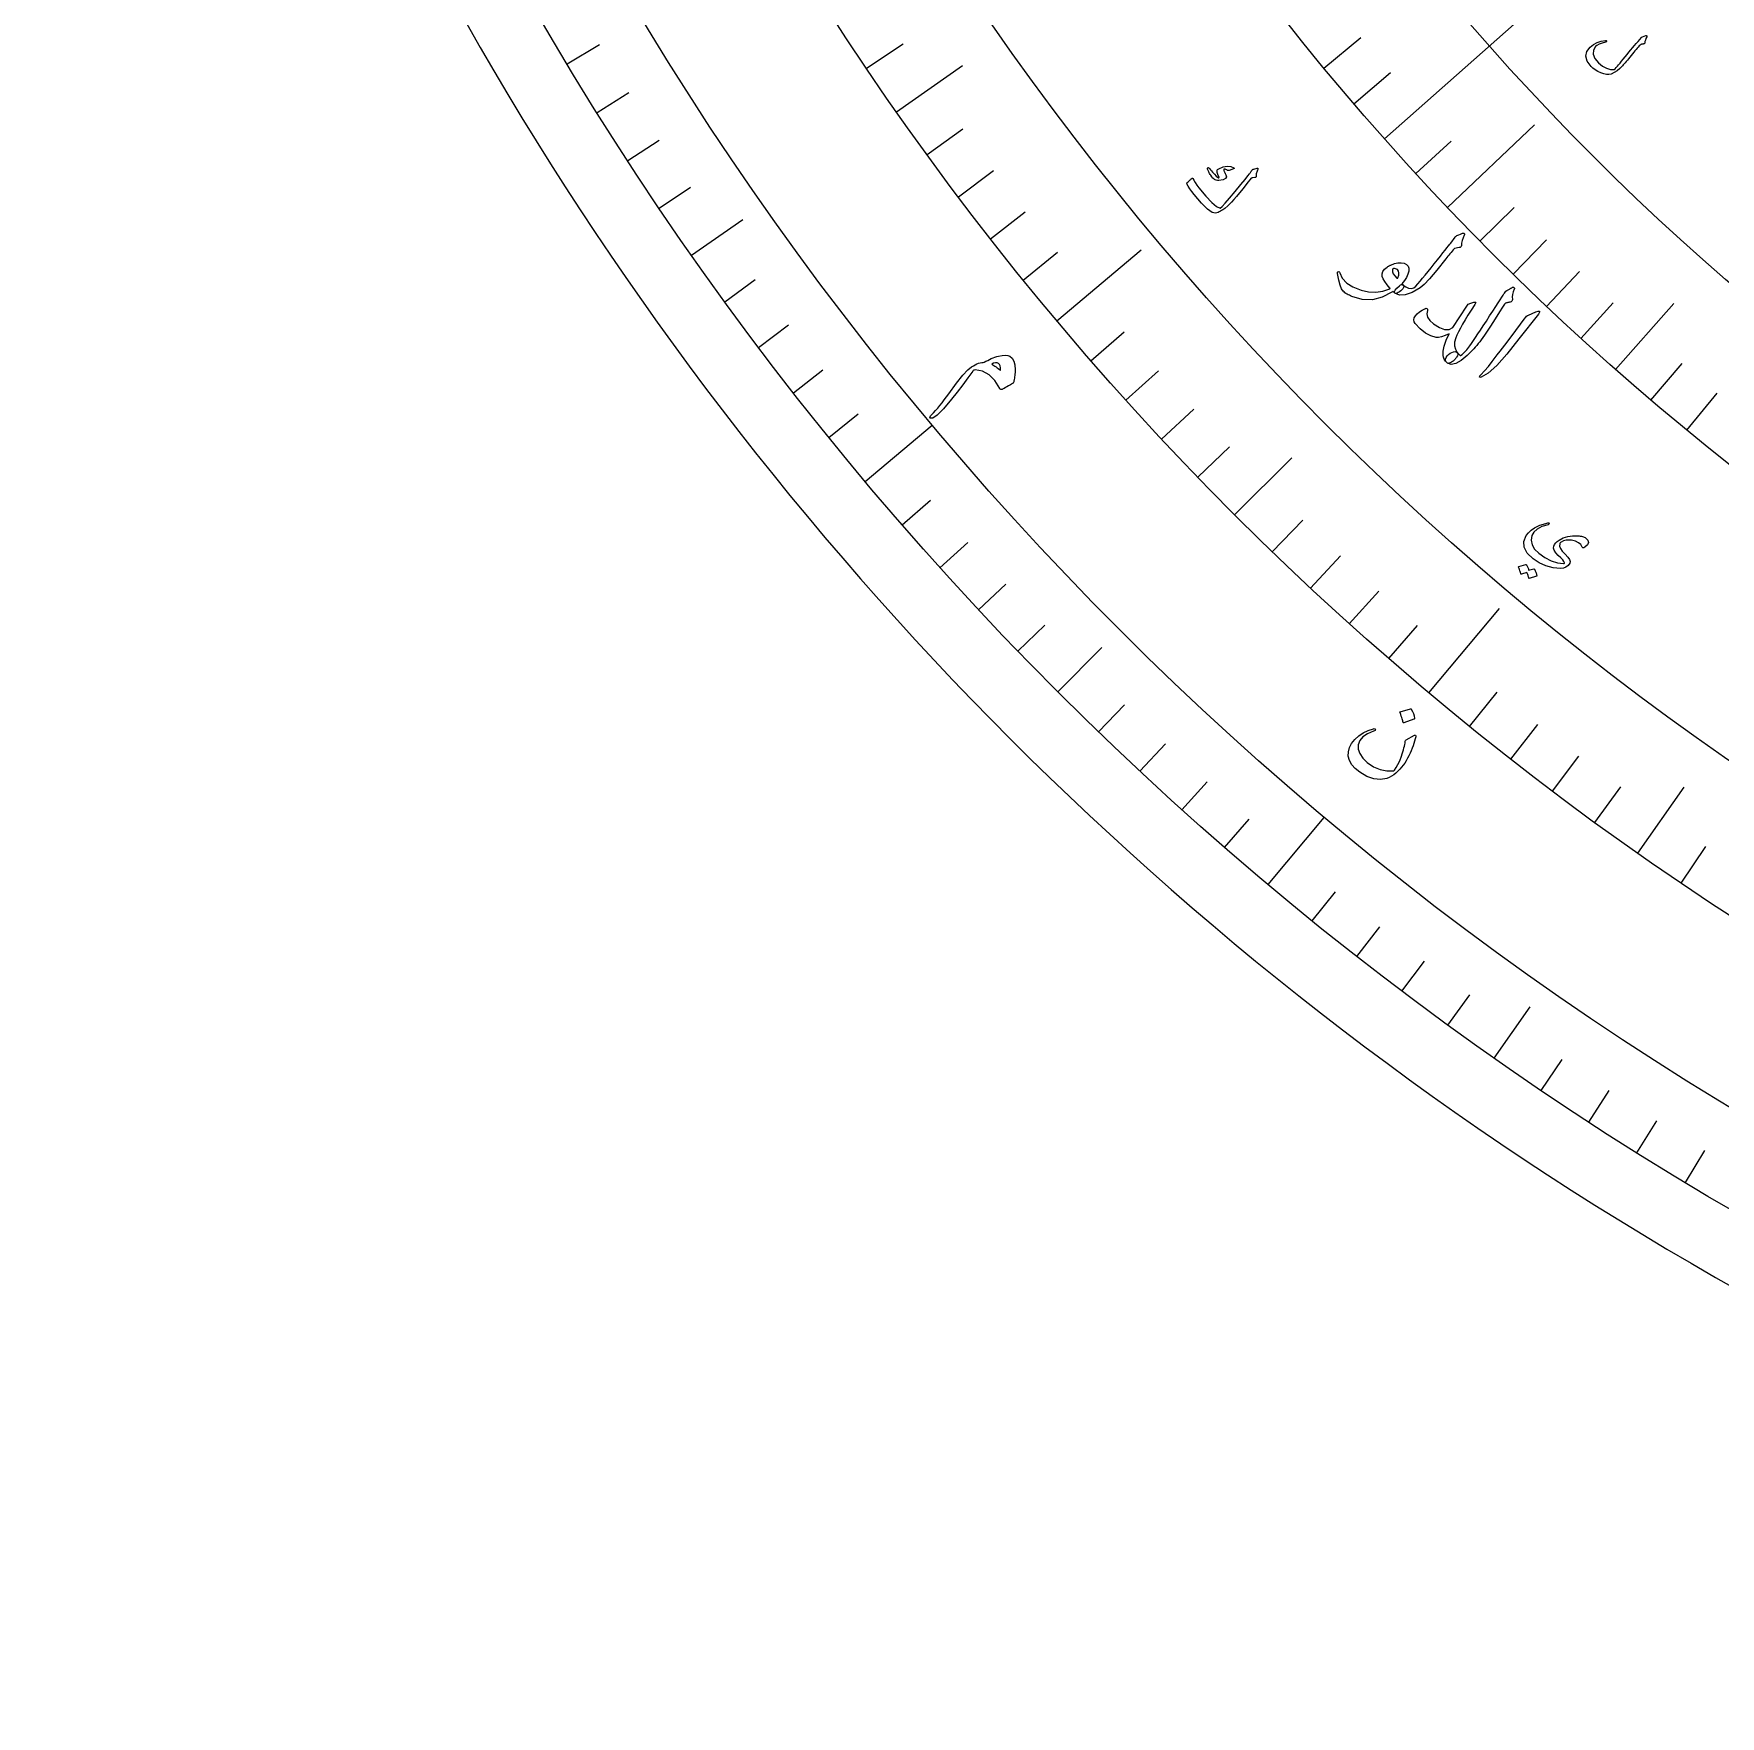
# Model space of a CAD drawing. Header units: millimetres. Extents: x -62 to 62, y -62 to 70.
# Drawn here: x -62 to -30.65, y -62 to -30.73 of the extents above; entities that cross this region are included whole.
import ezdxf

# ---------------------------------------------------------------- set-up
doc = ezdxf.new("R2010")
doc.units = ezdxf.units.MM
for name, color, linetype in [('CUT_OUTER', 1, 'Continuous'), ('ENGRAVE', 7, 'Continuous'), ('ENGRAVE_FINE', 8, 'Continuous'), ('TEXT', 5, 'Continuous')]:
    doc.layers.add(name, color=color, linetype=linetype)

msp = doc.modelspace()

# ---------------------------------------------------------------- linework, layer by layer
at = {"layer": 'CUT_OUTER'}
msp.add_arc((0.0001, -0.0001), 61.9999, 178.792518, 0.351695, dxfattribs=at)
at = {"layer": 'ENGRAVE'}
for points in [[(-36.8906, -32.6892), (-31.3222, -27.755)], [(-45.9626, -32.1834), (-44.7336, -31.3228)], [(-35.7188, -33.9657), (-34.1013, -32.4277)], [(-49.7717, -34.8505), (-48.8194, -34.1837)], [(-42.9828, -36.0668), (-41.4154, -34.7517)], [(-32.5944, -36.9745), (-31.512, -35.7466)], [(-46.5449, -39.0558), (-45.2981, -38.0096)], [(-39.6758, -39.6758), (-38.6148, -38.6148)], [(-36.0668, -42.9828), (-34.7517, -41.4154)], [(-42.9638, -42.9638), (-42.1418, -42.1418)], [(-32.1834, -45.9626), (-31.3228, -44.7336)], [(-39.0558, -46.5449), (-38.0096, -45.2981)], [(-34.8505, -49.7717), (-34.1837, -48.8194)]]:
    msp.add_lwpolyline(points, dxfattribs=at)
for radius in [60.76, 60.76, 59.1325, 56.11, 56.11, 53.723, 49.29, 49.29, 46.686, 41.85, 41.85]:
    msp.add_circle((0, 0), radius, dxfattribs=at)
at = {"layer": 'ENGRAVE_FINE'}
for points in [[(-52.0815, -31.2937), (-51.4836, -30.9345)], [(-46.5173, -31.3763), (-45.8388, -30.9187)], [(-38.0159, -31.3735), (-37.3273, -30.8052)], [(-37.4592, -32.0361), (-36.7807, -31.4559)], [(-51.5274, -32.1979), (-50.9359, -31.8283)], [(-45.3939, -32.9806), (-44.7318, -32.4996)], [(-50.9576, -33.0923), (-50.3727, -32.7124)], [(-36.3105, -33.3325), (-35.6528, -32.7287)], [(-44.8114, -33.7678), (-44.1578, -33.2753)], [(-50.3723, -33.9766), (-49.7941, -33.5865)], [(-44.2153, -34.5448), (-43.5704, -34.0409)], [(-35.1158, -34.5888), (-34.4798, -33.9623)], [(-43.6057, -35.3112), (-42.9696, -34.7961)], [(-34.5017, -35.2014), (-33.8768, -34.5638)], [(-49.1559, -35.7138), (-48.5916, -35.3039)], [(-33.8766, -35.8033), (-33.263, -35.1548)], [(-33.2408, -36.3944), (-32.6387, -35.7352)], [(-48.5251, -36.5663), (-47.968, -36.1465)], [(-42.3468, -36.8115), (-41.7291, -36.2746)], [(-47.8795, -37.4076), (-47.3299, -36.9782)], [(-31.9376, -37.5433), (-31.3591, -36.8632)], [(-41.6979, -37.5449), (-41.0897, -36.9973)], [(-31.2706, -38.1006), (-30.7041, -37.4105)], [(-47.2194, -38.2375), (-46.6773, -37.7986)], [(-41.0363, -38.2669), (-40.4377, -37.7088)], [(-40.3622, -38.9773), (-39.7734, -38.4088)], [(-45.8562, -39.8621), (-45.3297, -39.4045)], [(-38.9773, -40.3622), (-38.4088, -39.7734)], [(-45.1535, -40.6564), (-44.6351, -40.1897)], [(-38.2669, -41.0363), (-37.7088, -40.4377)], [(-44.4371, -41.4382), (-43.9269, -40.9625)], [(-37.5449, -41.6979), (-36.9973, -41.0897)], [(-43.7071, -42.2074), (-43.2053, -41.7229)], [(-36.8115, -42.3468), (-36.2746, -41.7291)], [(-42.2074, -43.7071), (-41.7229, -43.2053)], [(-35.3112, -43.6057), (-34.7961, -42.9696)], [(-34.5448, -44.2153), (-34.0409, -43.5704)], [(-41.4382, -44.4371), (-40.9625, -43.9269)], [(-33.7678, -44.8114), (-33.2753, -44.1578)], [(-40.6564, -45.1535), (-40.1897, -44.6351)], [(-32.9806, -45.3939), (-32.4996, -44.7318)], [(-39.8621, -45.8562), (-39.4045, -45.3297)], [(-31.3763, -46.5173), (-30.9187, -45.8388)], [(-38.2375, -47.2194), (-37.7986, -46.6773)], [(-37.4076, -47.8795), (-36.9782, -47.3299)], [(-36.5663, -48.5251), (-36.1465, -47.968)], [(-35.7138, -49.1559), (-35.3039, -48.5916)], [(-33.9766, -50.3723), (-33.5865, -49.7941)], [(-33.0923, -50.9576), (-32.7124, -50.3727)], [(-32.1979, -51.5274), (-31.8283, -50.9359)], [(-31.2937, -52.0815), (-30.9345, -51.4836)]]:
    msp.add_lwpolyline(points, dxfattribs=at)
at = {"layer": 'TEXT'}
for points in [[(-32.0338, -30.7683), (-32.0291, -30.767), (-32.0247, -30.7671), (-32.0208, -30.7686), (-32.0172, -30.7714), (-32.0147, -30.7752), (-32.0138, -30.7795), (-32.0145, -30.7845), (-32.0168, -30.79), (-32.031, -30.8215), (-32.0415, -30.8506), (-32.0483, -30.8773), (-32.0512, -30.9016), (-32.053, -30.9096), (-32.0577, -30.916), (-32.0655, -30.9208), (-32.0764, -30.9239), (-32.0822, -30.9249), (-32.0877, -30.9258), (-32.093, -30.9267), (-32.0981, -30.9276), (-32.1029, -30.9285), (-32.1072, -30.9292), (-32.1113, -30.9299), (-32.1149, -30.9304), (-32.1213, -30.9315), (-32.1278, -30.9341), (-32.1343, -30.9382), (-32.1408, -30.9438), (-32.1571, -30.9618), (-32.1746, -30.9816), (-32.1933, -31.0034), (-32.2133, -31.027), (-32.2345, -31.0525), (-32.257, -31.0797), (-32.2809, -31.1088), (-32.306, -31.1396), (-32.3308, -31.1707), (-32.3542, -31.1998), (-32.3764, -31.2268), (-32.3973, -31.2517), (-32.4169, -31.2747), (-32.4352, -31.2958), (-32.4523, -31.3151), (-32.468, -31.3326), (-32.5168, -31.3822), (-32.5682, -31.4239), (-32.6222, -31.4575), (-32.6787, -31.4832), (-32.7176, -31.4924), (-32.7622, -31.4918), (-32.8127, -31.4813), (-32.8689, -31.4609), (-32.925, -31.4341), (-32.9739, -31.4052), (-33.0157, -31.3744), (-33.0503, -31.3416), (-33.1204, -31.2438), (-33.1464, -31.1511), (-33.1283, -31.0637), (-33.0664, -30.9816), (-33.0071, -30.9345), (-32.9397, -30.8983), (-32.8641, -30.8731), (-32.7804, -30.8588), (-32.7749, -30.8586), (-32.7705, -30.8596), (-32.7671, -30.8618), (-32.7647, -30.8652), (-32.763, -30.8695), (-32.7623, -30.8734), (-32.7627, -30.8769), (-32.7642, -30.88), (-32.7671, -30.884), (-32.7706, -30.887), (-32.7747, -30.8892), (-32.7794, -30.8905), (-32.8469, -30.9101), (-32.9008, -30.9305), (-32.9412, -30.9517), (-32.9681, -30.9739), (-33.0065, -31.0422), (-33.0099, -31.1149), (-32.9779, -31.1919), (-32.9107, -31.2732), (-32.8379, -31.3348), (-32.7651, -31.3766), (-32.6924, -31.3987), (-32.6198, -31.4011), (-32.6029, -31.3833), (-32.5837, -31.3622), (-32.562, -31.3376), (-32.5379, -31.3096), (-32.5113, -31.278), (-32.4823, -31.2428), (-32.4509, -31.204), (-32.4171, -31.1615), (-32.3817, -31.1181), (-32.3468, -31.0756), (-32.3122, -31.0339), (-32.2779, -30.9931), (-32.244, -30.9532), (-32.2104, -30.9144), (-32.177, -30.8765), (-32.1439, -30.8396), (-32.1134, -30.8026), (-32.1093, -30.7991), (-32.1051, -30.7961), (-32.1008, -30.7938), (-32.0964, -30.792)], [(-39.6883, -33.2279), (-39.6867, -33.2303), (-39.686, -33.233), (-39.6862, -33.2358), (-39.6871, -33.2388), (-39.6886, -33.2408), (-39.6905, -33.2426), (-39.6927, -33.2443), (-39.6954, -33.2458), (-39.7785, -33.2736), (-39.7874, -33.2759), (-39.7949, -33.2768), (-39.801, -33.2764), (-39.8058, -33.2746), (-39.8223, -33.2634), (-39.8383, -33.2555), (-39.8538, -33.2509), (-39.8688, -33.2496), (-39.8744, -33.2516), (-39.8772, -33.2576), (-39.8771, -33.2677), (-39.874, -33.2818), (-39.8708, -33.2903), (-39.8673, -33.2988), (-39.8635, -33.3075), (-39.8593, -33.3163), (-39.8547, -33.3252), (-39.8497, -33.3344), (-39.8442, -33.3438), (-39.8382, -33.3534), (-39.8258, -33.3936), (-39.8434, -33.4246), (-39.8911, -33.4464), (-39.9689, -33.4588), (-39.995, -33.459), (-40.0175, -33.4565), (-40.0364, -33.4515), (-40.0516, -33.444), (-40.0653, -33.4332), (-40.0815, -33.416), (-40.1002, -33.3924), (-40.1215, -33.3624), (-40.1321, -33.3469), (-40.1416, -33.3317), (-40.15, -33.3169), (-40.1574, -33.3024), (-40.1639, -33.2885), (-40.1698, -33.2754), (-40.1751, -33.2629), (-40.1798, -33.2513), (-40.1813, -33.2429), (-40.181, -33.2359), (-40.1789, -33.23), (-40.1751, -33.2255), (-40.1698, -33.2224), (-40.1646, -33.2218), (-40.1596, -33.2239), (-40.1546, -33.2285), (-40.1399, -33.244), (-40.1235, -33.2619), (-40.1053, -33.2821), (-40.0855, -33.3046), (-40.0485, -33.3466), (-40.0179, -33.378), (-39.9939, -33.3988), (-39.9764, -33.4091), (-39.9734, -33.4099), (-39.9707, -33.4093), (-39.9682, -33.4076), (-39.9661, -33.4046), (-39.9653, -33.4021), (-39.9653, -33.3989), (-39.9663, -33.3949), (-39.9681, -33.3902), (-39.9883, -33.3492), (-39.996, -33.3315), (-40.0009, -33.3149), (-40.0028, -33.2993), (-40.0018, -33.2848), (-39.9985, -33.2705), (-39.9925, -33.2587), (-39.9839, -33.2494), (-39.9727, -33.2427), (-39.888, -33.2085), (-39.8124, -33.1946), (-39.7458, -33.2011), (-39.6883, -33.2279)], [(-39.2467, -33.2549), (-39.2538, -33.272), (-39.26, -33.2889), (-39.2653, -33.3056), (-39.2696, -33.3219), (-39.273, -33.3381), (-39.2754, -33.3541), (-39.2767, -33.37), (-39.277, -33.3858), (-39.2785, -33.3931), (-39.2828, -33.3987), (-39.2897, -33.4026), (-39.2993, -33.4048), (-39.3522, -33.4139), (-39.3577, -33.4151), (-39.3622, -33.4164), (-39.3656, -33.4177), (-39.3679, -33.4192), (-39.4469, -33.5191), (-39.5187, -33.6088), (-39.5835, -33.6883), (-39.6411, -33.7576), (-39.6916, -33.8165), (-39.7351, -33.8649), (-39.7714, -33.9027), (-39.8008, -33.9299), (-39.8582, -33.9789), (-39.8773, -33.9934), (-39.8972, -34.0071), (-39.9179, -34.0199), (-39.9394, -34.0319), (-39.9619, -34.0431), (-39.9853, -34.0532), (-40.0096, -34.0624), (-40.0349, -34.0706), (-40.0929, -34.0588), (-40.1782, -33.9964), (-40.2906, -33.8833), (-40.4296, -33.7193), (-40.4708, -33.6662), (-40.5075, -33.616), (-40.5398, -33.5686), (-40.5677, -33.524), (-40.5691, -33.5191), (-40.569, -33.5146), (-40.5672, -33.5105), (-40.5639, -33.5069), (-40.5466, -33.4908), (-40.5307, -33.4762), (-40.5164, -33.4633), (-40.5034, -33.4519), (-40.4918, -33.442), (-40.4813, -33.4334), (-40.4719, -33.4261), (-40.4637, -33.4201), (-40.4589, -33.417), (-40.4552, -33.4166), (-40.4525, -33.4188), (-40.4509, -33.4236), (-40.4363, -33.4583), (-40.4128, -33.4992), (-40.3804, -33.5463), (-40.339, -33.5995), (-40.2098, -33.7538), (-40.1012, -33.8681), (-40.0133, -33.9425), (-39.9466, -33.9772), (-39.9109, -33.9468), (-39.8522, -33.8843), (-39.7704, -33.7899), (-39.6653, -33.6637), (-39.5609, -33.5364), (-39.4821, -33.4398), (-39.4291, -33.3739), (-39.4019, -33.3386), (-39.3947, -33.3286), (-39.3879, -33.3193), (-39.3816, -33.3106), (-39.3758, -33.3026), (-39.3705, -33.2953), (-39.3659, -33.2887), (-39.3618, -33.2829), (-39.3584, -33.2779), (-39.3503, -33.2676), (-39.3412, -33.2594), (-39.3311, -33.2534), (-39.32, -33.2494), (-39.2567, -33.2336), (-39.2522, -33.2328), (-39.2485, -33.2331), (-39.2458, -33.2344), (-39.244, -33.2367), (-39.2432, -33.2407), (-39.2434, -33.2451), (-39.2446, -33.2498), (-39.2467, -33.2549)], [(-35.5459, -34.4863), (-35.5071, -34.4705), (-35.4765, -34.4578), (-35.4541, -34.4482), (-35.4399, -34.4417), (-35.4304, -34.4381), (-35.4219, -34.4371), (-35.4146, -34.4389), (-35.4084, -34.4434), (-35.4035, -34.4506), (-35.4017, -34.4588), (-35.4031, -34.468), (-35.4076, -34.4783), (-35.4307, -34.5277), (-35.4475, -34.5764), (-35.4579, -34.6242), (-35.4621, -34.6712), (-35.4643, -34.6854), (-35.4718, -34.6962), (-35.4847, -34.7037), (-35.5029, -34.7078), (-35.5915, -34.7226), (-35.6127, -34.7482), (-35.6335, -34.7733), (-35.6538, -34.7981), (-35.6737, -34.8224), (-35.6932, -34.8463), (-35.7122, -34.8699), (-35.7309, -34.8929), (-35.749, -34.9156), (-35.9174, -35.1256), (-36.0527, -35.2859), (-36.1552, -35.3964), (-36.2249, -35.457), (-36.3761, -35.5418), (-36.5057, -35.586), (-36.6137, -35.5895), (-36.7, -35.5525), (-36.7017, -35.5508), (-36.7034, -35.549), (-36.705, -35.5473), (-36.7067, -35.5456), (-36.707, -35.526), (-36.6913, -35.4981), (-36.6597, -35.4619), (-36.6122, -35.4174), (-36.5933, -35.4022), (-36.576, -35.3949), (-36.5603, -35.3953), (-36.5462, -35.4034), (-36.4953, -35.4386), (-36.4444, -35.4596), (-36.3936, -35.4663), (-36.3429, -35.4589), (-36.3086, -35.4227), (-36.2706, -35.3805), (-36.2288, -35.3324), (-36.1832, -35.2783), (-36.134, -35.2186), (-36.0812, -35.1537), (-36.0249, -35.0834), (-35.9649, -35.0078), (-35.9055, -34.9341), (-35.8522, -34.8678), (-35.8051, -34.8086), (-35.7642, -34.7568), (-35.7293, -34.7125), (-35.7002, -34.6759), (-35.6769, -34.6469), (-35.6594, -34.6256), (-35.5783, -34.5144), (-35.5692, -34.5046), (-35.5607, -34.4966), (-35.553, -34.4905), (-35.5459, -34.4863)], [(-36.7522, -35.5362), (-36.9323, -35.6317), (-37.1164, -35.6771), (-37.3043, -35.6722), (-37.496, -35.6165), (-37.52, -35.6061), (-37.5431, -35.595), (-37.5652, -35.5835), (-37.5863, -35.5715), (-37.6062, -35.559), (-37.6248, -35.546), (-37.6419, -35.5325), (-37.6577, -35.5185), (-37.6882, -35.4754), (-37.7163, -35.4067), (-37.7417, -35.3123), (-37.7644, -35.1924), (-37.7651, -35.1779), (-37.7629, -35.167), (-37.7578, -35.1595), (-37.7498, -35.1556), (-37.7411, -35.1554), (-37.7338, -35.1589), (-37.7278, -35.1662), (-37.7232, -35.1772), (-37.675, -35.2787), (-37.5926, -35.3663), (-37.4762, -35.4396), (-37.326, -35.4984), (-37.1862, -35.5297), (-37.0505, -35.5361), (-36.9192, -35.5176), (-36.792, -35.4744), (-36.7892, -35.4711), (-36.7877, -35.4678), (-36.7874, -35.4644), (-36.7884, -35.461), (-36.8423, -35.3981), (-36.8842, -35.3407), (-36.914, -35.2889), (-36.9318, -35.2427), (-36.9349, -35.1968), (-36.9207, -35.1526), (-36.8892, -35.1102), (-36.8404, -35.0696), (-36.8334, -35.0648), (-36.826, -35.0601), (-36.8184, -35.0555), (-36.8105, -35.051), (-36.8021, -35.0465), (-36.7932, -35.0419), (-36.7837, -35.0373), (-36.7738, -35.0325), (-36.7052, -35.0059), (-36.641, -34.9915), (-36.5811, -34.9894), (-36.5255, -34.9995), (-36.48, -35.0208), (-36.4505, -35.0519), (-36.4369, -35.093), (-36.4393, -35.1442), (-36.4551, -35.2023), (-36.4821, -35.2609), (-36.5202, -35.3199), (-36.5695, -35.3794), (-36.5661, -35.3827), (-36.5628, -35.3858), (-36.5595, -35.3888), (-36.5561, -35.3915), (-36.5528, -35.3941), (-36.5495, -35.3971), (-36.5461, -35.4002), (-36.5428, -35.4035), (-36.534, -35.4175), (-36.5327, -35.4336), (-36.5387, -35.452), (-36.5521, -35.4725), (-36.5695, -35.4925), (-36.5889, -35.5107), (-36.6104, -35.5272), (-36.634, -35.5419), (-36.6565, -35.5531), (-36.6747, -35.5589), (-36.6887, -35.5593), (-36.6984, -35.5542), (-36.7301, -35.5214), (-36.7334, -35.5242), (-36.7382, -35.5276), (-36.7445, -35.5316), (-36.7522, -35.5362)], [(-36.6402, -35.2683), (-36.6262, -35.2201), (-36.623, -35.1789), (-36.6307, -35.1449), (-36.6492, -35.1181), (-36.6662, -35.1077), (-36.6838, -35.1009), (-36.7022, -35.0976), (-36.7213, -35.0979), (-36.7295, -35.1), (-36.7358, -35.1051), (-36.7399, -35.1133), (-36.7421, -35.1244), (-36.7406, -35.1571), (-36.7266, -35.193), (-36.6999, -35.2322), (-36.6606, -35.2747), (-36.6556, -35.2781), (-36.6505, -35.2782), (-36.6454, -35.275), (-36.6402, -35.2683)], [(-35.7218, -36.8541), (-35.7548, -36.8181), (-35.7793, -36.7825), (-35.7952, -36.7473), (-35.8027, -36.7124), (-35.8003, -36.6314), (-35.7802, -36.5372), (-35.7425, -36.4298), (-35.687, -36.3094), (-35.765, -36.3445), (-35.8311, -36.3679), (-35.8854, -36.3796), (-35.9277, -36.3796), (-36.0292, -36.3489), (-36.1285, -36.2953), (-36.2256, -36.2188), (-36.3203, -36.1195), (-36.3411, -36.0854), (-36.3475, -36.0498), (-36.3395, -36.0127), (-36.3171, -35.974), (-36.2833, -35.9361), (-36.241, -35.9012), (-36.1903, -35.8693), (-36.1312, -35.8404), (-36.1222, -35.8374), (-36.1139, -35.8367), (-36.1062, -35.8383), (-36.0992, -35.8423), (-36.0924, -35.8495), (-36.0891, -35.8575), (-36.0891, -35.8663), (-36.0924, -35.876), (-36.1045, -35.9397), (-36.0898, -36.0026), (-36.0485, -36.0648), (-35.9805, -36.1262), (-35.87, -36.195), (-35.7726, -36.2293), (-35.6883, -36.229), (-35.6173, -36.1943), (-35.3592, -35.7938), (-35.3464, -35.7763), (-35.3332, -35.7625), (-35.3196, -35.7525), (-35.3056, -35.7463), (-35.2269, -35.7236), (-35.2163, -35.721), (-35.2077, -35.7201), (-35.2012, -35.7208), (-35.1968, -35.7233), (-35.1946, -35.7305), (-35.1963, -35.7404), (-35.202, -35.7532), (-35.2117, -35.7687), (-35.2785, -35.8701), (-35.3387, -35.9647), (-35.3923, -36.0527), (-35.4394, -36.1339), (-35.4802, -36.2081), (-35.515, -36.2752), (-35.5436, -36.3351), (-35.5662, -36.3878), (-35.5871, -36.4637), (-35.5893, -36.534), (-35.573, -36.5986), (-35.5381, -36.6576), (-35.5291, -36.675), (-35.5281, -36.6955), (-35.535, -36.719), (-35.5498, -36.7456), (-35.5591, -36.7583), (-35.569, -36.7706), (-35.5793, -36.7826), (-35.5902, -36.7943), (-35.6019, -36.8055), (-35.6145, -36.8159), (-35.6281, -36.8257), (-35.6427, -36.8347), (-35.6708, -36.8494), (-35.6934, -36.8576), (-35.7104, -36.8591), (-35.7218, -36.8541)], [(-34.5198, -35.4502), (-34.5088, -35.445), (-34.499, -35.4431), (-34.4905, -35.4445), (-34.4832, -35.4493), (-34.4786, -35.4556), (-34.4765, -35.4633), (-34.4769, -35.4722), (-34.4798, -35.4825), (-34.4987, -35.5315), (-34.5107, -35.5794), (-34.5158, -35.6261), (-34.5139, -35.6715), (-34.5158, -35.689), (-34.5233, -35.703), (-34.5365, -35.7137), (-34.5553, -35.721), (-34.5661, -35.7237), (-34.5771, -35.7263), (-34.5882, -35.7288), (-34.5994, -35.7313), (-34.6106, -35.7337), (-34.6216, -35.7362), (-34.6326, -35.7388), (-34.6435, -35.7415), (-34.6586, -35.759), (-34.6955, -35.8129), (-34.7543, -35.9032), (-34.8347, -36.0301), (-34.8787, -36.1), (-34.9203, -36.1654), (-34.9595, -36.2263), (-34.9964, -36.2826), (-35.0309, -36.3341), (-35.063, -36.3807), (-35.0928, -36.4224), (-35.1203, -36.459), (-35.1469, -36.4928), (-35.1742, -36.5261), (-35.2021, -36.5587), (-35.2306, -36.5907), (-35.2599, -36.6222), (-35.29, -36.6533), (-35.321, -36.6839), (-35.3528, -36.7142), (-35.4669, -36.8086), (-35.5658, -36.8634), (-35.6497, -36.8785), (-35.7185, -36.854), (-35.7427, -36.8318), (-35.7551, -36.8069), (-35.7556, -36.7794), (-35.7444, -36.7493), (-35.725, -36.7198), (-35.701, -36.6943), (-35.6725, -36.6728), (-35.6396, -36.6553), (-35.6057, -36.6424), (-35.5778, -36.6382), (-35.5558, -36.6427), (-35.5398, -36.6559), (-35.5291, -36.6679), (-35.5195, -36.6785), (-35.511, -36.6879), (-35.5035, -36.6961), (-35.4969, -36.7028), (-35.4906, -36.7081), (-35.4848, -36.712), (-35.4795, -36.7143), (-35.4471, -36.6964), (-35.4072, -36.6601), (-35.3595, -36.6056), (-35.3042, -36.5329), (-35.2726, -36.4884), (-35.237, -36.4369), (-35.1975, -36.3782), (-35.1539, -36.3124), (-35.106, -36.2396), (-35.0537, -36.1597), (-34.997, -36.0727), (-34.9357, -35.9787), (-34.8758, -35.8867), (-34.8234, -35.8057), (-34.7783, -35.7358), (-34.7406, -35.677), (-34.7103, -35.6293), (-34.6872, -35.5929), (-34.6713, -35.5676), (-34.6627, -35.5535), (-34.6503, -35.5364), (-34.6345, -35.5204), (-34.6154, -35.5056), (-34.5929, -35.492), (-34.5809, -35.486), (-34.5697, -35.4802), (-34.5593, -35.4746), (-34.5497, -35.4693), (-34.541, -35.4642), (-34.5331, -35.4593), (-34.526, -35.4547), (-34.5198, -35.4502)], [(-34.0787, -35.904), (-34.0323, -35.8874), (-34.0086, -35.8884), (-34.0078, -35.9072), (-34.0298, -35.9438), (-34.3914, -36.4044), (-34.6136, -36.6868), (-34.8045, -36.8998), (-34.9644, -37.043), (-35.0935, -37.1162), (-35.1073, -37.1192), (-35.1167, -37.1188), (-35.1218, -37.1153), (-35.1225, -37.1084), (-35.1208, -37.1005), (-35.1167, -37.0918), (-35.1104, -37.0825), (-35.1017, -37.0724), (-35.0308, -36.9976), (-34.9591, -36.9149), (-34.8866, -36.8244), (-34.8131, -36.7262), (-34.7935, -36.7009), (-34.7411, -36.6321), (-34.656, -36.5198), (-34.5379, -36.3639), (-34.2785, -36.0162), (-34.2636, -35.9988), (-34.2482, -35.9843), (-34.2323, -35.9727), (-34.216, -35.964)], [(-44.3299, -36.8396), (-44.2985, -36.8215), (-44.2666, -36.8041), (-44.2341, -36.7876), (-44.2012, -36.772), (-44.1678, -36.7575), (-44.1339, -36.7447), (-44.0996, -36.7335), (-44.0648, -36.7239), (-43.998, -36.7111), (-43.9407, -36.7076), (-43.8927, -36.7132), (-43.8541, -36.7281), (-43.8113, -36.7642), (-43.7809, -36.818), (-43.7629, -36.8895), (-43.7573, -36.9789), (-43.7575, -37.0051), (-43.7586, -37.0312), (-43.7604, -37.0572), (-43.763, -37.0832), (-43.7662, -37.1092), (-43.7701, -37.1354), (-43.7746, -37.1617), (-43.7796, -37.1882), (-43.7833, -37.2027), (-43.7885, -37.2149), (-43.7954, -37.2247), (-43.8039, -37.2323), (-43.8436, -37.2561), (-43.8792, -37.2772), (-43.9108, -37.2956), (-43.9382, -37.3111), (-43.9612, -37.3238), (-43.9792, -37.3334), (-43.9923, -37.3399), (-44.0005, -37.3434), (-44.0126, -37.345), (-44.0231, -37.3427), (-44.0318, -37.3363), (-44.0389, -37.3258), (-44.1326, -37.1771), (-44.2409, -37.0704), (-44.364, -37.0057), (-44.5022, -36.9828), (-44.5156, -36.9842), (-44.527, -36.988), (-44.5364, -36.9942), (-44.5439, -37.0028), (-44.6345, -37.1299), (-44.7307, -37.2597), (-44.8327, -37.3924), (-44.9403, -37.5278), (-45.0897, -37.7044), (-45.2051, -37.8222), (-45.2866, -37.881), (-45.3343, -37.8808), (-45.3402, -37.8694), (-45.3383, -37.8549), (-45.3289, -37.8375), (-45.3117, -37.8169), (-45.2731, -37.7775), (-45.2342, -37.7351), (-45.1947, -37.6897), (-45.1548, -37.6413), (-45.1144, -37.5903), (-45.0734, -37.537), (-45.0317, -37.4813), (-44.9895, -37.4233), (-44.8473, -37.2292), (-44.7297, -37.0814), (-44.6368, -36.9796), (-44.5687, -36.9237), (-44.5331, -36.9025), (-44.4989, -36.8846), (-44.4663, -36.8699), (-44.4352, -36.8584), (-44.4058, -36.8498), (-44.3785, -36.8438), (-44.3532, -36.8404), (-44.3299, -36.8396)], [(-44.1916, -36.8763), (-44.1717, -36.8867), (-44.1516, -36.8984), (-44.1313, -36.9114), (-44.1109, -36.9257), (-44.0903, -36.9411), (-44.0698, -36.9577), (-44.0492, -36.9754), (-44.0286, -36.9941), (-44.0309, -36.9454), (-44.0377, -36.9075), (-44.049, -36.8803), (-44.0648, -36.8638), (-44.0924, -36.8515), (-44.1228, -36.8495), (-44.1558, -36.8577), (-44.1916, -36.8763)], [(-33.2136, -40.2728), (-33.2414, -40.2283), (-33.2836, -40.1924), (-33.3405, -40.1651), (-33.4121, -40.1464), (-33.4638, -40.1421), (-33.5139, -40.1467), (-33.5622, -40.1603), (-33.6088, -40.1828), (-33.6164, -40.1887), (-33.6229, -40.1961), (-33.6281, -40.205), (-33.6321, -40.2155), (-33.6344, -40.2565), (-33.6188, -40.3019), (-33.5852, -40.3517), (-33.5336, -40.4058), (-33.482, -40.4586), (-33.45, -40.5035), (-33.4374, -40.5405), (-33.4444, -40.5695), (-33.479, -40.6138), (-33.5194, -40.6454), (-33.5657, -40.6641), (-33.6177, -40.6701), (-33.7567, -40.6566), (-33.8884, -40.622), (-34.0126, -40.5663), (-34.1294, -40.4897), (-34.2384, -40.384), (-34.2955, -40.2763), (-34.3009, -40.167), (-34.2546, -40.0561), (-34.2154, -40.007), (-34.1642, -39.9612), (-34.101, -39.9184), (-34.0259, -39.8788), (-34.0033, -39.8692), (-33.981, -39.8604), (-33.959, -39.8523), (-33.9373, -39.845), (-33.9158, -39.8385), (-33.8942, -39.8327), (-33.8727, -39.8276), (-33.8512, -39.8233), (-33.841, -39.8226), (-33.8342, -39.8246), (-33.8306, -39.8294), (-33.8304, -39.8369), (-33.8328, -39.844), (-33.8368, -39.8497), (-33.8424, -39.854), (-33.8496, -39.857), (-33.9639, -39.8937), (-34.0522, -39.9394), (-34.1143, -39.9941), (-34.1503, -40.0581), (-34.1649, -40.1453), (-34.1485, -40.2294), (-34.1013, -40.3103), (-34.0232, -40.3878), (-33.9085, -40.4698), (-33.7931, -40.529), (-33.6771, -40.5655), (-33.5608, -40.5793), (-33.5528, -40.5789), (-33.5476, -40.5761), (-33.5453, -40.5711), (-33.5458, -40.5636), (-33.5555, -40.5427), (-33.5779, -40.5131), (-33.613, -40.475), (-33.6608, -40.4283), (-33.7075, -40.3785), (-33.7372, -40.3334), (-33.7499, -40.2929), (-33.7455, -40.2571), (-33.7296, -40.2241), (-33.7076, -40.1939), (-33.6794, -40.1667), (-33.6452, -40.1423), (-33.5675, -40.103), (-33.4838, -40.077), (-33.394, -40.0643), (-33.2983, -40.0647), (-33.2739, -40.0662), (-33.2513, -40.0687), (-33.2303, -40.0724), (-33.211, -40.0771), (-33.1934, -40.0828), (-33.1775, -40.0894), (-33.1632, -40.0968), (-33.1507, -40.105), (-33.1092, -40.1464), (-33.0979, -40.189), (-33.1169, -40.2329), (-33.1662, -40.2779), (-33.183, -40.2872), (-33.1965, -40.2894), (-33.2067, -40.2846), (-33.2136, -40.2728)], [(-34.1151, -40.6787), (-34.1124, -40.6785), (-34.1096, -40.6794), (-34.1066, -40.6813), (-34.1036, -40.6844), (-34.0955, -40.6986), (-34.0881, -40.713), (-34.0814, -40.7274), (-34.0755, -40.7421), (-34.0703, -40.7569), (-34.0658, -40.7722), (-34.0621, -40.7879), (-34.059, -40.804), (-34.0592, -40.808), (-34.0605, -40.8113), (-34.063, -40.8138), (-34.0667, -40.8156), (-34.1994, -40.8572), (-34.202, -40.8571), (-34.2043, -40.8551), (-34.2064, -40.8514), (-34.2083, -40.8458), (-34.2091, -40.8414), (-34.2108, -40.8349), (-34.2136, -40.8261), (-34.2173, -40.8151), (-34.222, -40.8018), (-34.2277, -40.7861), (-34.2343, -40.7679), (-34.242, -40.7471), (-34.3461, -40.7783), (-34.35, -40.7787), (-34.3531, -40.777), (-34.3555, -40.7731), (-34.3571, -40.7671), (-34.3584, -40.7619), (-34.3608, -40.7539), (-34.3641, -40.743), (-34.3683, -40.7294), (-34.3737, -40.7128), (-34.3803, -40.6931), (-34.3881, -40.6703), (-34.3971, -40.6445), (-34.3975, -40.6412), (-34.3969, -40.6387), (-34.3951, -40.6371), (-34.3924, -40.6365), (-34.2613, -40.6001), (-34.2585, -40.5999), (-34.2557, -40.6007), (-34.2528, -40.6027), (-34.2497, -40.6058), (-34.2424, -40.6174), (-34.2359, -40.6293), (-34.23, -40.6415), (-34.2249, -40.6539), (-34.2204, -40.6665), (-34.2166, -40.6792), (-34.2134, -40.6921), (-34.2107, -40.7051)], [(-36.4087, -43.2771), (-36.4048, -43.2767), (-36.4007, -43.2779), (-36.3966, -43.2806), (-36.3923, -43.285), (-36.3709, -43.326), (-36.3538, -43.3685), (-36.3411, -43.4124), (-36.3328, -43.4576), (-36.333, -43.4633), (-36.3347, -43.4677), (-36.3379, -43.4709), (-36.3426, -43.4728), (-36.5315, -43.5366), (-36.5371, -43.5372), (-36.5416, -43.5348), (-36.5449, -43.5292), (-36.5471, -43.5207), (-36.549, -43.5132), (-36.5521, -43.5018), (-36.5567, -43.4863), (-36.5625, -43.4667), (-36.5698, -43.443), (-36.5788, -43.4149), (-36.5896, -43.3824), (-36.602, -43.3455), (-36.6032, -43.3401), (-36.6027, -43.3361), (-36.6006, -43.3336), (-36.5967, -43.3324)], [(-36.3103, -43.797), (-36.3201, -43.8379), (-36.3314, -43.8798), (-36.3442, -43.9227), (-36.3585, -43.9665), (-36.3746, -44.0113), (-36.393, -44.0571), (-36.4136, -44.104), (-36.4365, -44.1519), (-36.4607, -44.1985), (-36.4865, -44.2431), (-36.514, -44.2859), (-36.5431, -44.3267), (-36.574, -44.3658), (-36.6068, -44.4031), (-36.6414, -44.4387), (-36.6779, -44.4726), (-36.7193, -44.5055), (-36.7613, -44.533), (-36.8038, -44.5549), (-36.8469, -44.5712), (-36.9648, -44.5919), (-37.0879, -44.5801), (-37.2162, -44.5357), (-37.3494, -44.4586), (-37.4351, -44.3899), (-37.4992, -44.3169), (-37.5418, -44.2395), (-37.5629, -44.1579), (-37.5618, -44.0768), (-37.5415, -43.998), (-37.502, -43.9217), (-37.4434, -43.8476), (-37.3688, -43.7799), (-37.2859, -43.7244), (-37.1948, -43.681), (-37.0954, -43.6497), (-37.0822, -43.6477), (-37.0721, -43.649), (-37.0651, -43.6534), (-37.0612, -43.6611), (-37.0601, -43.6713), (-37.0649, -43.6801), (-37.0755, -43.6876), (-37.0919, -43.6939), (-37.206, -43.7426), (-37.2917, -43.8011), (-37.3491, -43.8694), (-37.378, -43.9475), (-37.3787, -44.0293), (-37.3511, -44.1114), (-37.2953, -44.1938), (-37.2111, -44.2764), (-37.0933, -44.357), (-36.9724, -44.4096), (-36.8485, -44.4341), (-36.7218, -44.4305), (-36.7184, -44.4295), (-36.7146, -44.427), (-36.7102, -44.4231), (-36.7055, -44.4178), (-36.6722, -44.3725), (-36.6397, -44.3145), (-36.608, -44.2439), (-36.577, -44.1607), (-36.5628, -44.1177), (-36.55, -44.0773), (-36.5386, -44.0395), (-36.5286, -44.0044), (-36.5203, -43.9719), (-36.5138, -43.9421), (-36.5091, -43.915), (-36.5063, -43.8905), (-36.5043, -43.8781), (-36.5007, -43.8681), (-36.4955, -43.8606), (-36.4887, -43.8555), (-36.3316, -43.7706), (-36.3206, -43.7671), (-36.3134, -43.7704), (-36.31, -43.7803), (-36.3103, -43.797)]]:
    msp.add_lwpolyline(points, close=True, dxfattribs=at)

doc.saveas('drawing.dxf')
